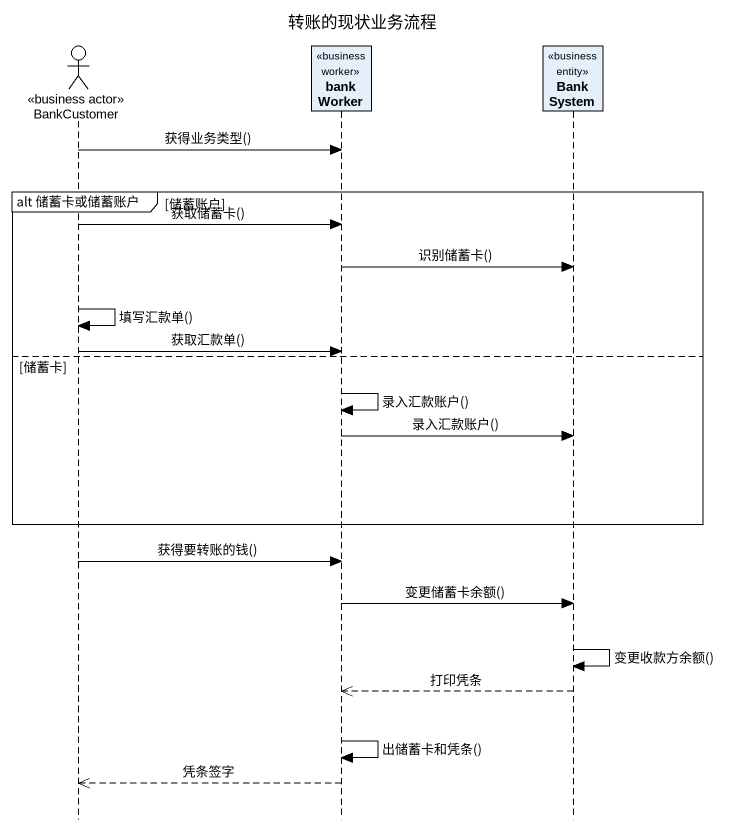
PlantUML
@startuml
title 转账的现状业务流程
hide footbox
actor BankCustomer <<business actor>>
participant bankWorker <<business worker>>
participant BankSystem <<business entity>>

BankCustomer -> bankWorker : 获得业务类型()
group alt 储蓄卡或储蓄账户 [储蓄账户]
  BankCustomer -> bankWorker : 获取储蓄卡()
  bankWorker -> BankSystem : 识别储蓄卡()
  BankCustomer -> BankCustomer : 填写汇款单()
  BankCustomer -> bankWorker : 获取汇款单()
else 储蓄卡
  bankWorker -> bankWorker : 录入汇款账户()
  bankWorker -> BankSystem : 录入汇款账户()
end
BankCustomer -> bankWorker : 获得要转账的钱()
bankWorker -> BankSystem : 变更储蓄卡余额()
BankSystem -> BankSystem : 变更收款方余额()
BankSystem -->> bankWorker : 打印凭条
bankWorker -> bankWorker : 出储蓄卡和凭条()
bankWorker -->> BankCustomer : 凭条签字
@enduml
